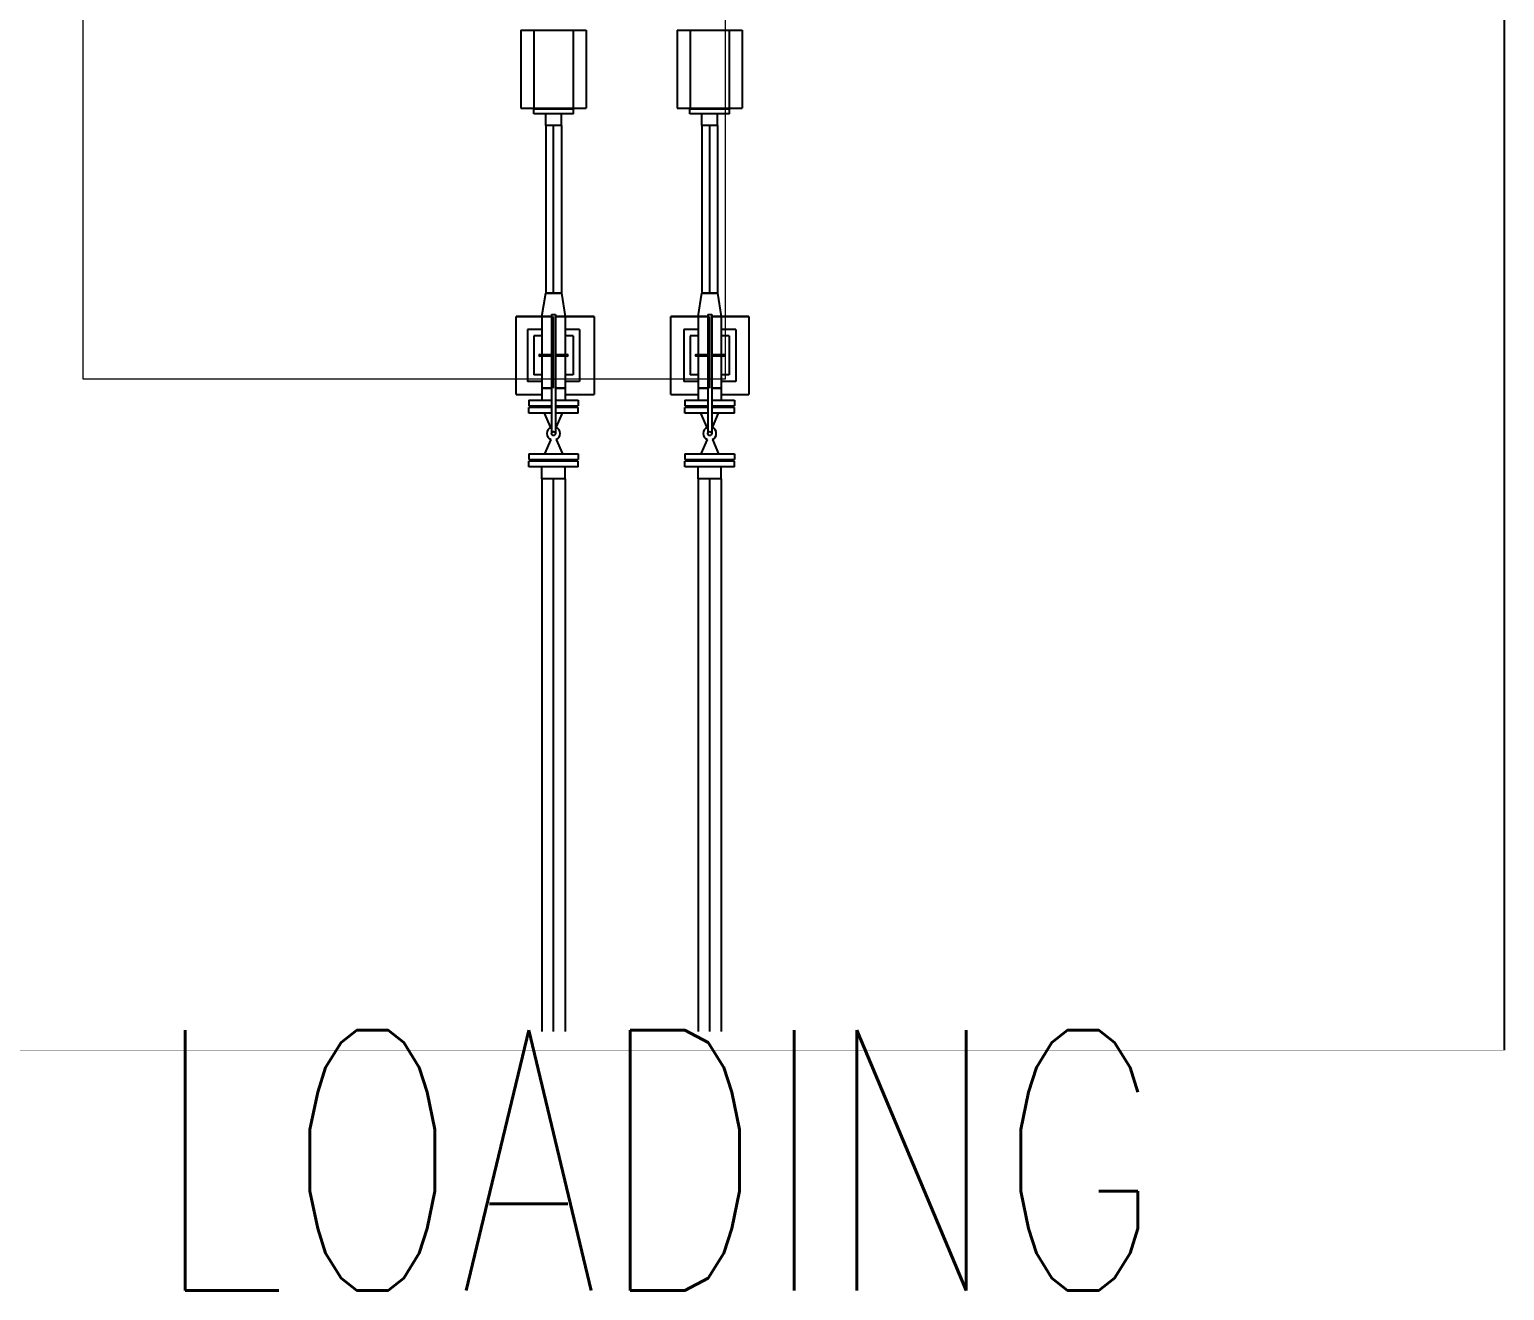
# Model space of a CAD drawing. Header units: inches. Extents: x 517790 to 538444, y 301815 to 302461.
# Drawn here: x 517846.55 to 517852.41, y 302338.06 to 302343.06 of the extents above; entities that cross this region are included whole.
import ezdxf
from ezdxf.enums import TextEntityAlignment as Align

# ---------------------------------------------------------------- set-up
doc = ezdxf.new("R2010")
doc.units = ezdxf.units.IN
doc.header["$MEASUREMENT"] = 0
doc.layers.add('Layout', color=6, linetype='Continuous', lineweight=15)
doc.layers.add('硅胶总平面底图 工艺装置区', color=253, linetype='Continuous')
doc.layers.add('硅胶总平面底图0804', color=253, linetype='Continuous')
doc.styles.add('HZTXTS', font='SIMPLEXS.shx', dxfattribs={"width": 0.7, "height": 800, "bigfont": 'HZTXT.shx'})

msp = doc.modelspace()

# ---------------------------------------------------------------- linework, layer by layer
at = {"layer": 'Layout', "color": 9, "lineweight": -3}
msp.add_line((517852.4058, 302339.01), (517852.4058, 302351.2025), dxfattribs=at)
at = {"layer": 'Layout', "color": 9, "lineweight": -3, "const_width": 0.001}
msp.add_lwpolyline([(517832.7138, 302356.5049), (517837.2124, 302353.8974), (517837.9095, 302351.0099), (517837.9095, 302339.01), (517852.4058, 302339.01)], dxfattribs=at)
at = {"layer": 'Layout', "color": 9}
msp.add_lwpolyline([(517849.314, 302341.6752), (517849.314, 302351.275), (517846.764, 302351.275), (517846.764, 302341.6752)], close=True, dxfattribs=at)
at = {"layer": '硅胶总平面底图 工艺装置区', "color": 253, "linetype": 'Continuous', "lineweight": -3}
for p, q in [((517848.5027, 302343.0595), (517848.5543, 302343.0595)), ((517848.5027, 302343.0595), (517848.5027, 302342.7495)), ((517848.5543, 302343.0595), (517848.6318, 302343.0595)), ((517848.5543, 302343.0595), (517848.5543, 302342.7495)), ((517848.6318, 302343.0595), (517848.7093, 302343.0595)), ((517848.7093, 302343.0595), (517848.761, 302343.0595)), ((517848.7093, 302343.0595), (517848.7093, 302342.7495)), ((517848.761, 302343.0595), (517848.761, 302342.7495)), ((517849.1227, 302343.0595), (517849.1743, 302343.0595)), ((517849.1227, 302343.0595), (517849.1227, 302342.7495)), ((517849.1743, 302343.0595), (517849.2518, 302343.0595)), ((517849.1743, 302343.0595), (517849.1743, 302342.7495)), ((517849.2518, 302343.0595), (517849.3293, 302343.0595)), ((517849.3293, 302343.0595), (517849.381, 302343.0595)), ((517849.3293, 302343.0595), (517849.3293, 302342.7495)), ((517849.381, 302343.0595), (517849.381, 302342.7495)), ((517848.5027, 302342.7495), (517848.5543, 302342.7495)), ((517848.6318, 302342.7449), (517848.5531, 302342.7449)), ((517848.5531, 302342.7268), (517848.5531, 302342.7449)), ((517848.5543, 302342.7495), (517848.6318, 302342.7495)), ((517848.6318, 302342.7495), (517848.7093, 302342.7495)), ((517848.7106, 302342.7449), (517848.6318, 302342.7449)), ((517848.7093, 302342.7495), (517848.761, 302342.7495)), ((517848.7106, 302342.7268), (517848.7106, 302342.7449)), ((517849.1227, 302342.7495), (517849.1743, 302342.7495)), ((517849.2518, 302342.7449), (517849.1731, 302342.7449)), ((517849.1731, 302342.7268), (517849.1731, 302342.7449)), ((517849.1743, 302342.7495), (517849.2518, 302342.7495)), ((517849.2518, 302342.7495), (517849.3293, 302342.7495)), ((517849.3306, 302342.7449), (517849.2518, 302342.7449)), ((517849.3293, 302342.7495), (517849.381, 302342.7495)), ((517849.3306, 302342.7268), (517849.3306, 302342.7449)), ((517848.6318, 302342.7268), (517848.5531, 302342.7268)), ((517848.6007, 302342.6808), (517848.6007, 302342.7268)), ((517848.663, 302342.6808), (517848.6007, 302342.6808)), ((517848.6007, 302342.6808), (517848.6007, 302342.0148)), ((517848.6318, 302342.6808), (517848.6007, 302342.6808)), ((517848.7106, 302342.7268), (517848.6318, 302342.7268)), ((517848.6318, 302342.0148), (517848.6318, 302342.6808)), ((517848.663, 302342.6808), (517848.6318, 302342.6808)), ((517848.663, 302342.6808), (517848.663, 302342.7268)), ((517848.663, 302342.6808), (517848.663, 302342.0148)), ((517849.2518, 302342.7268), (517849.1731, 302342.7268)), ((517849.2206, 302342.6808), (517849.2206, 302342.7268)), ((517849.283, 302342.6808), (517849.2206, 302342.6808)), ((517849.2206, 302342.6808), (517849.2206, 302342.0148)), ((517849.2518, 302342.6808), (517849.2206, 302342.6808)), ((517849.3306, 302342.7268), (517849.2518, 302342.7268)), ((517849.2518, 302342.0148), (517849.2518, 302342.6808)), ((517849.283, 302342.6808), (517849.2518, 302342.6808)), ((517849.283, 302342.6808), (517849.283, 302342.7268)), ((517849.283, 302342.6808), (517849.283, 302342.0148)), ((517848.5859, 302341.9229), (517848.6007, 302342.0148)), ((517848.6007, 302342.0148), (517848.6318, 302342.0148)), ((517848.663, 302342.0148), (517848.6007, 302342.0148)), ((517848.6318, 302342.0148), (517848.663, 302342.0148)), ((517848.6318, 302342.0148), (517848.6318, 302342.0148)), ((517848.663, 302342.0148), (517848.6778, 302341.9229)), ((517849.2059, 302341.9229), (517849.2206, 302342.0148)), ((517849.283, 302342.0148), (517849.2206, 302342.0148)), ((517849.2206, 302342.0148), (517849.2518, 302342.0148)), ((517849.2518, 302342.0148), (517849.2518, 302342.0148)), ((517849.2518, 302342.0148), (517849.283, 302342.0148)), ((517849.283, 302342.0148), (517849.2977, 302341.9229)), ((517848.483, 302341.613), (517848.483, 302341.923)), ((517848.483, 302341.613), (517848.483, 302341.923)), ((517848.5859, 302341.923), (517848.483, 302341.923)), ((517848.483, 302341.923), (517848.5859, 302341.923)), ((517848.5859, 302341.9229), (517848.6241, 302341.9229)), ((517848.6241, 302341.9229), (517848.5859, 302341.9229)), ((517848.5859, 302341.9229), (517848.5859, 302341.771)), ((517848.6241, 302341.9304), (517848.6318, 302341.9304)), ((517848.6241, 302341.9304), (517848.6241, 302341.4579)), ((517848.6318, 302341.9304), (517848.6396, 302341.9304)), ((517848.6318, 302341.638), (517848.6318, 302341.9229)), ((517848.6396, 302341.9304), (517848.6396, 302341.4579)), ((517848.6396, 302341.9229), (517848.6778, 302341.9229)), ((517848.6778, 302341.9229), (517848.6396, 302341.9229)), ((517848.793, 302341.923), (517848.6777, 302341.923)), ((517848.6777, 302341.923), (517848.793, 302341.923)), ((517848.6778, 302341.9229), (517848.6778, 302341.771)), ((517848.793, 302341.923), (517848.793, 302341.613)), ((517848.793, 302341.923), (517848.793, 302341.613)), ((517849.2059, 302341.923), (517849.0968, 302341.923)), ((517849.0968, 302341.923), (517849.2059, 302341.923)), ((517849.0968, 302341.613), (517849.0968, 302341.923)), ((517849.0968, 302341.613), (517849.0968, 302341.923)), ((517849.2059, 302341.9229), (517849.2441, 302341.9229)), ((517849.2441, 302341.9229), (517849.2059, 302341.9229)), ((517849.2059, 302341.9229), (517849.2059, 302341.771)), ((517849.2441, 302341.9304), (517849.2518, 302341.9304)), ((517849.2441, 302341.9304), (517849.2441, 302341.4579)), ((517849.2518, 302341.9304), (517849.2596, 302341.9304)), ((517849.2518, 302341.638), (517849.2518, 302341.9229)), ((517849.2596, 302341.9304), (517849.2596, 302341.4579)), ((517849.2596, 302341.9229), (517849.2977, 302341.9229)), ((517849.2977, 302341.9229), (517849.2596, 302341.9229)), ((517849.4068, 302341.923), (517849.2977, 302341.923)), ((517849.2977, 302341.923), (517849.4068, 302341.923)), ((517849.2977, 302341.9229), (517849.2977, 302341.771)), ((517849.4068, 302341.923), (517849.4068, 302341.613)), ((517849.4068, 302341.923), (517849.4068, 302341.613)), ((517848.5859, 302341.8713), (517848.5285, 302341.8713)), ((517848.5285, 302341.8713), (517848.5285, 302341.6646)), ((517848.7352, 302341.8713), (517848.6778, 302341.8713)), ((517848.7352, 302341.8713), (517848.7352, 302341.6646)), ((517849.1485, 302341.8713), (517849.1485, 302341.6646)), ((517849.2059, 302341.8713), (517849.1485, 302341.8713)), ((517849.3551, 302341.8713), (517849.2977, 302341.8713)), ((517849.3551, 302341.8713), (517849.3551, 302341.6646)), ((517848.5543, 302341.8454), (517848.5543, 302341.6904)), ((517848.5859, 302341.8454), (517848.5543, 302341.8454)), ((517848.7093, 302341.8454), (517848.6778, 302341.8454)), ((517848.7093, 302341.8454), (517848.7093, 302341.6904)), ((517849.1743, 302341.8454), (517849.1743, 302341.6904)), ((517849.2059, 302341.8454), (517849.1743, 302341.8454)), ((517849.3293, 302341.8454), (517849.2977, 302341.8454)), ((517849.3293, 302341.8454), (517849.3293, 302341.6904)), ((517848.5771, 302341.771), (517848.6241, 302341.771)), ((517848.6241, 302341.7648), (517848.5771, 302341.7648)), ((517848.5859, 302341.7648), (517848.5859, 302341.638)), ((517848.6396, 302341.771), (517848.6866, 302341.771)), ((517848.6866, 302341.7648), (517848.6396, 302341.7648)), ((517848.6778, 302341.7648), (517848.6778, 302341.638)), ((517849.1971, 302341.771), (517849.2441, 302341.771)), ((517849.2441, 302341.7648), (517849.1971, 302341.7648)), ((517849.2059, 302341.7648), (517849.2059, 302341.638)), ((517849.2596, 302341.771), (517849.3066, 302341.771)), ((517849.3066, 302341.7648), (517849.2596, 302341.7648)), ((517849.2977, 302341.7648), (517849.2977, 302341.638)), ((517848.5859, 302341.6904), (517848.5543, 302341.6904)), ((517848.7093, 302341.6904), (517848.6778, 302341.6904)), ((517849.2059, 302341.6904), (517849.1743, 302341.6904)), ((517849.3293, 302341.6904), (517849.2977, 302341.6904)), ((517848.5859, 302341.6646), (517848.5285, 302341.6646)), ((517848.5859, 302341.638), (517848.6241, 302341.638)), ((517848.5859, 302341.638), (517848.5859, 302341.5904)), ((517848.6241, 302341.638), (517848.5859, 302341.638)), ((517848.6396, 302341.638), (517848.6778, 302341.638)), ((517848.6778, 302341.638), (517848.6396, 302341.638)), ((517848.7352, 302341.6646), (517848.6778, 302341.6646)), ((517848.6778, 302341.638), (517848.6778, 302341.5904)), ((517849.2059, 302341.6646), (517849.1485, 302341.6646)), ((517849.2441, 302341.638), (517849.2059, 302341.638)), ((517849.2059, 302341.638), (517849.2441, 302341.638)), ((517849.2059, 302341.638), (517849.2059, 302341.5904)), ((517849.2977, 302341.638), (517849.2596, 302341.638)), ((517849.2596, 302341.638), (517849.2977, 302341.638)), ((517849.3551, 302341.6646), (517849.2977, 302341.6646)), ((517849.2977, 302341.638), (517849.2977, 302341.5904)), ((517848.483, 302341.613), (517848.5859, 302341.613)), ((517848.483, 302341.613), (517848.5859, 302341.613)), ((517848.5334, 302341.5904), (517848.6241, 302341.5904)), ((517848.5334, 302341.5904), (517848.5334, 302341.5674)), ((517848.5334, 302341.5674), (517848.6241, 302341.5674)), ((517848.6241, 302341.5612), (517848.5334, 302341.5612)), ((517848.5334, 302341.5382), (517848.5334, 302341.5612)), ((517848.6241, 302341.5628), (517848.5859, 302341.5628)), ((517848.5866, 302341.5612), (517848.5859, 302341.5628)), ((517848.6396, 302341.5904), (517848.7302, 302341.5904)), ((517848.6396, 302341.5674), (517848.7302, 302341.5674)), ((517848.6778, 302341.5628), (517848.6396, 302341.5628)), ((517848.7302, 302341.5612), (517848.6396, 302341.5612)), ((517848.6771, 302341.5612), (517848.6778, 302341.5628)), ((517848.6778, 302341.613), (517848.793, 302341.613)), ((517848.6778, 302341.613), (517848.793, 302341.613)), ((517848.7302, 302341.5904), (517848.7302, 302341.5674)), ((517848.7302, 302341.5382), (517848.7302, 302341.5612)), ((517849.0968, 302341.613), (517849.2059, 302341.613)), ((517849.0968, 302341.613), (517849.2059, 302341.613)), ((517849.1534, 302341.5904), (517849.2441, 302341.5904)), ((517849.1534, 302341.5904), (517849.1534, 302341.5674)), ((517849.1534, 302341.5674), (517849.2441, 302341.5674)), ((517849.2441, 302341.5612), (517849.1534, 302341.5612)), ((517849.1534, 302341.5382), (517849.1534, 302341.5612)), ((517849.2441, 302341.5628), (517849.2059, 302341.5628)), ((517849.2066, 302341.5612), (517849.2059, 302341.5628)), ((517849.2596, 302341.5904), (517849.3502, 302341.5904)), ((517849.2596, 302341.5674), (517849.3502, 302341.5674)), ((517849.2977, 302341.5628), (517849.2596, 302341.5628)), ((517849.3502, 302341.5612), (517849.2596, 302341.5612)), ((517849.2971, 302341.5612), (517849.2977, 302341.5628)), ((517849.2977, 302341.613), (517849.4068, 302341.613)), ((517849.2977, 302341.613), (517849.4068, 302341.613)), ((517849.3502, 302341.5904), (517849.3502, 302341.5674)), ((517849.3502, 302341.5382), (517849.3502, 302341.5612)), ((517848.6241, 302341.5382), (517848.5334, 302341.5382)), ((517848.6213, 302341.482), (517848.5967, 302341.5382)), ((517848.7302, 302341.5382), (517848.6396, 302341.5382)), ((517848.6423, 302341.482), (517848.667, 302341.5382)), ((517849.2441, 302341.5382), (517849.1534, 302341.5382)), ((517849.2413, 302341.4819), (517849.2167, 302341.5382)), ((517849.3502, 302341.5382), (517849.2596, 302341.5382)), ((517849.2623, 302341.4819), (517849.287, 302341.5382)), ((517848.6213, 302341.4339), (517848.5967, 302341.3777)), ((517848.6423, 302341.4339), (517848.667, 302341.3777)), ((517849.2413, 302341.4339), (517849.2167, 302341.3777)), ((517849.2623, 302341.4339), (517849.287, 302341.3777)), ((517848.5334, 302341.3777), (517848.6318, 302341.3777)), ((517848.5334, 302341.3777), (517848.5334, 302341.3547)), ((517848.5334, 302341.3547), (517848.6318, 302341.3547)), ((517848.6318, 302341.3485), (517848.5334, 302341.3485)), ((517848.5334, 302341.3255), (517848.5334, 302341.3485)), ((517848.5866, 302341.3547), (517848.5859, 302341.3531)), ((517848.5859, 302341.3531), (517848.6778, 302341.3531)), ((517848.6318, 302341.3777), (517848.7302, 302341.3777)), ((517848.6318, 302341.3547), (517848.7302, 302341.3547)), ((517848.7302, 302341.3485), (517848.6318, 302341.3485)), ((517848.6771, 302341.3547), (517848.6778, 302341.3531)), ((517848.7302, 302341.3777), (517848.7302, 302341.3547)), ((517848.7302, 302341.3255), (517848.7302, 302341.3485)), ((517849.1534, 302341.3777), (517849.2518, 302341.3777)), ((517849.1534, 302341.3777), (517849.1534, 302341.3547)), ((517849.1534, 302341.3547), (517849.2518, 302341.3547)), ((517849.2518, 302341.3485), (517849.1534, 302341.3485)), ((517849.1534, 302341.3255), (517849.1534, 302341.3485)), ((517849.2066, 302341.3547), (517849.2059, 302341.3531)), ((517849.2059, 302341.3531), (517849.2977, 302341.3531)), ((517849.2518, 302341.3777), (517849.3502, 302341.3777)), ((517849.2518, 302341.3547), (517849.3502, 302341.3547)), ((517849.3502, 302341.3485), (517849.2518, 302341.3485)), ((517849.2971, 302341.3547), (517849.2977, 302341.3531)), ((517849.3502, 302341.3777), (517849.3502, 302341.3547)), ((517849.3502, 302341.3255), (517849.3502, 302341.3485)), ((517848.6318, 302341.3255), (517848.5334, 302341.3255)), ((517848.5859, 302341.2779), (517848.5859, 302341.3255)), ((517848.6318, 302341.2779), (517848.5859, 302341.2779)), ((517848.6318, 302341.2779), (517848.5859, 302341.2779)), ((517848.5859, 302341.2779), (517848.5859, 302339.0844)), ((517848.7302, 302341.3255), (517848.6318, 302341.3255)), ((517848.6778, 302341.2779), (517848.6318, 302341.2779)), ((517848.6318, 302339.0844), (517848.6318, 302341.2779)), ((517848.6778, 302341.2779), (517848.6318, 302341.2779)), ((517848.6778, 302341.2779), (517848.6778, 302341.3255)), ((517848.6778, 302341.2779), (517848.6778, 302339.0844)), ((517849.2518, 302341.3255), (517849.1534, 302341.3255)), ((517849.2059, 302341.2779), (517849.2059, 302341.3255)), ((517849.2518, 302341.2779), (517849.2059, 302341.2779)), ((517849.2977, 302341.2779), (517849.2059, 302341.2779)), ((517849.2059, 302341.2779), (517849.2059, 302339.0844)), ((517849.3502, 302341.3255), (517849.2518, 302341.3255)), ((517849.2977, 302341.2779), (517849.2518, 302341.2779)), ((517849.2518, 302339.0844), (517849.2518, 302341.2779)), ((517849.2977, 302341.2779), (517849.2977, 302341.3255)), ((517849.2977, 302341.2779), (517849.2977, 302339.0844))]:
    msp.add_line(p, q, dxfattribs=at)
for centre in [(517848.6318, 302341.4579), (517849.2518, 302341.4579)]:
    msp.add_circle(centre, 0.00775, dxfattribs=at)
for centre, radius, start, end in [((517848.5771, 302341.7679), 0.0031, 90, 270), ((517848.6866, 302341.7679), 0.0031, 270, 90), ((517849.1971, 302341.7679), 0.0031, 90, 270), ((517849.3066, 302341.7679), 0.0031, 270, 90), ((517848.6318, 302341.4579), 0.0262, 113.6557, 246.3443), ((517848.6318, 302341.4579), 0.0262, 0, 66.3443), ((517848.6318, 302341.4579), 0.0262, 293.6557, 0), ((517849.2518, 302341.4579), 0.0262, 113.6557, 246.3443), ((517849.2518, 302341.4579), 0.0262, 0, 66.3443), ((517849.2518, 302341.4579), 0.0262, 293.6557, 0)]:
    msp.add_arc(centre, radius, start, end, dxfattribs=at)

# ---------------------------------------------------------------- texts
at = {"layer": '硅胶总平面底图0804', "color": 253, "linetype": 'Continuous', "lineweight": 20, "style": 'HZTXTS', "width": 0.7}
msp.add_text('LOADING', height=1.03332, dxfattribs=at).set_placement((517849.0447, 302338.0562), align=Align.CENTER)

doc.saveas('drawing.dxf')
